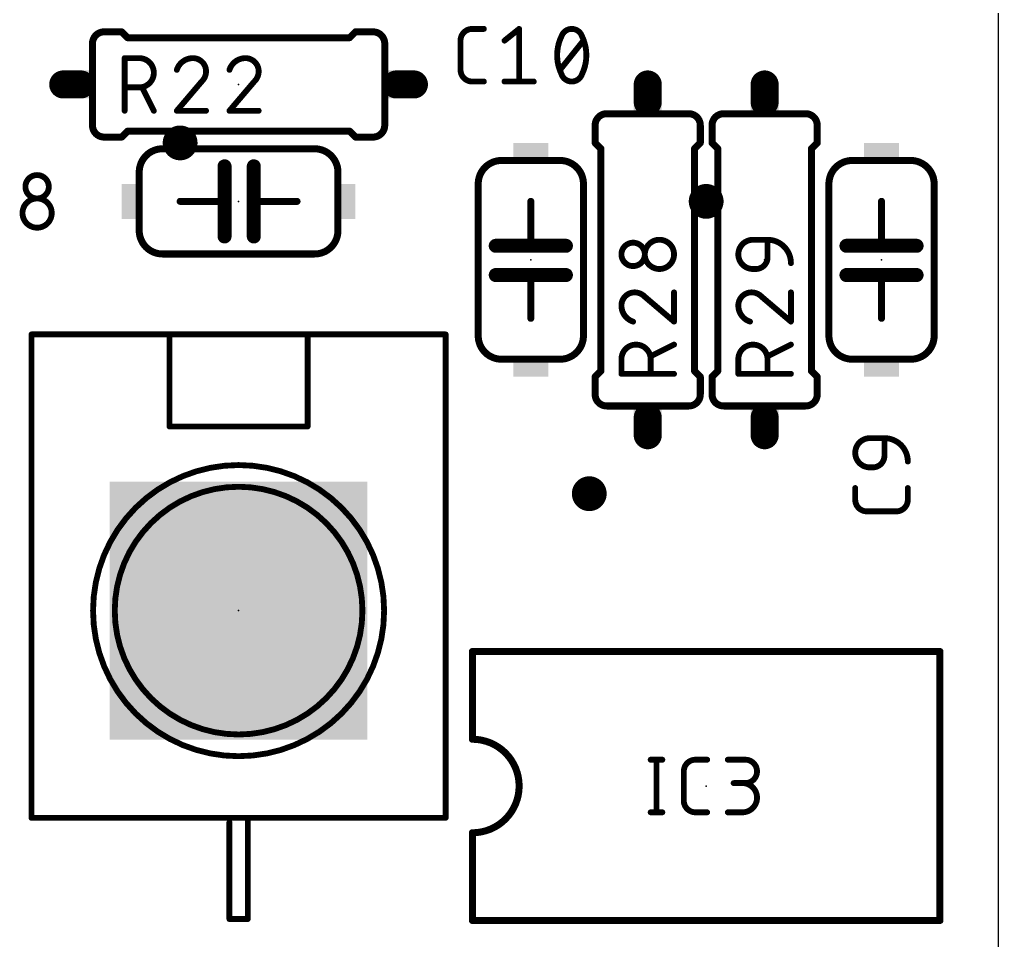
# Model space of a CAD drawing. Extents: x 0 to 81, y 0 to 102.
# Drawn here: x 60.01 to 81.28, y 15.7 to 35.7 of the extents above; entities that cross this region are included whole.
import ezdxf

# ---------------------------------------------------------------- set-up
doc = ezdxf.new("R2010")
doc.units = 0
for name, color, linetype in [('18', 110, 'CONTINUOUS'), ('20', 31, 'CONTINUOUS'), ('21', 253, 'CONTINUOUS'), ('23', 53, 'CONTINUOUS'), ('25', 253, 'CONTINUOUS'), ('41', 12, 'CONTINUOUS'), ('51', 253, 'CONTINUOUS')]:
    doc.layers.add(name, color=color, linetype=linetype)

# ---------------------------------------------------------------- blocks, each defined once
blk = doc.blocks.new('RECT')
blk.add_solid([(-0.5, -0.5), (0.5, -0.5), (-0.5, 0.5), (0.5, 0.5)])
blk = doc.blocks.new('ROUNDV')
at = {"const_width": 0.5}
blk.add_lwpolyline([(0, -0.25, 1), (0, 0.25, 1), (0, -0.25)], format="xyb", dxfattribs=at)

msp = doc.modelspace()

# ---------------------------------------------------------------- linework, layer by layer
at = {"layer": '20'}
msp.add_line((81.28, 0), (81.28, 99.06), dxfattribs=at)
at = {"layer": '21'}
for points, const_width in [([(61.849, 35.433, 0.4142), (61.595, 35.179)], 0.1524), ([(61.849, 35.4711, 1), (61.849, 35.3949)], 0.0762), ([(61.849, 35.3949, 1), (61.849, 35.4711)], 0.0762), ([(62.2569, 35.4599, 1), (62.2031, 35.4061)], 0.0762), ([(62.23, 35.3949, 1), (62.23, 35.4711)], 0.0762), ([(62.357, 35.3441, 1), (62.357, 35.2679)], 0.0762), ([(62.3301, 35.2791, 1), (62.3839, 35.3329)], 0.0762), ([(67.1561, 35.3329, 1), (67.2099, 35.2791)], 0.0762), ([(67.183, 35.2679, 1), (67.183, 35.3441)], 0.0762), ([(67.31, 35.4711, 1), (67.31, 35.3949)], 0.0762), ([(67.3369, 35.4061, 1), (67.2831, 35.4599)], 0.0762), ([(67.945, 35.179, 0.4142), (67.691, 35.433)], 0.1524), ([(67.691, 35.4711, 1), (67.691, 35.3949)], 0.0762), ([(67.691, 35.3949, 1), (67.691, 35.4711)], 0.0762), ([(61.5569, 35.179, 1), (61.6331, 35.179)], 0.0762), ([(67.9069, 35.179, 1), (67.9831, 35.179)], 0.0762), ([(72.771, 33.655, 0.4142), (72.517, 33.401)], 0.1524), ([(72.771, 33.6169, 1), (72.771, 33.6931)], 0.0762), ([(74.803, 33.401, 0.4142), (74.549, 33.655)], 0.1524), ([(74.549, 33.6931, 1), (74.549, 33.6169)], 0.0762), ([(75.311, 33.655, 0.4142), (75.057, 33.401)], 0.1524), ([(75.311, 33.6169, 1), (75.311, 33.6931)], 0.0762), ([(77.343, 33.401, 0.4142), (77.089, 33.655)], 0.1524), ([(77.089, 33.6931, 1), (77.089, 33.6169)], 0.0762), ([(61.595, 33.401, 0.4142), (61.849, 33.147)], 0.1524), ([(61.6331, 33.401, 1), (61.5569, 33.401)], 0.0762), ([(67.691, 33.147, 0.4142), (67.945, 33.401)], 0.1524), ([(67.9831, 33.401, 1), (67.9069, 33.401)], 0.0762), ([(72.5551, 33.401, 1), (72.4789, 33.401)], 0.0762), ([(72.4789, 33.401, 1), (72.5551, 33.401)], 0.0762), ([(74.8411, 33.401, 1), (74.7649, 33.401)], 0.0762), ([(74.7649, 33.401, 1), (74.8411, 33.401)], 0.0762), ([(75.0951, 33.401, 1), (75.0189, 33.401)], 0.0762), ([(75.0189, 33.401, 1), (75.0951, 33.401)], 0.0762), ([(77.3811, 33.401, 1), (77.3049, 33.401)], 0.0762), ([(77.3049, 33.401, 1), (77.3811, 33.401)], 0.0762), ([(61.849, 33.1851, 1), (61.849, 33.1089)], 0.0762), ([(61.849, 33.1089, 1), (61.849, 33.1851)], 0.0762), ([(62.2031, 33.1739, 1), (62.2569, 33.1201)], 0.0762), ([(62.23, 33.1089, 1), (62.23, 33.1851)], 0.0762), ([(62.357, 33.3121, 1), (62.357, 33.2359)], 0.0762), ([(62.3839, 33.2471, 1), (62.3301, 33.3009)], 0.0762), ([(67.2099, 33.3009, 1), (67.1561, 33.2471)], 0.0762), ([(67.183, 33.2359, 1), (67.183, 33.3121)], 0.0762), ([(67.31, 33.1851, 1), (67.31, 33.1089)], 0.0762), ([(67.2831, 33.1201, 1), (67.3369, 33.1739)], 0.0762), ([(67.691, 33.1851, 1), (67.691, 33.1089)], 0.0762), ([(67.691, 33.1089, 1), (67.691, 33.1851)], 0.0762), ([(63.119, 32.893, 0.4142), (62.611, 32.385)], 0.1524), ([(63.119, 32.9311, 1), (63.119, 32.8549)], 0.0762), ([(63.119, 32.8549, 1), (63.119, 32.9311)], 0.0762), ([(66.929, 32.385, 0.4142), (66.421, 32.893)], 0.1524), ([(66.421, 32.9311, 1), (66.421, 32.8549)], 0.0762), ([(66.421, 32.8549, 1), (66.421, 32.9311)], 0.0762), ([(72.4789, 33.02, 1), (72.5551, 33.02)], 0.0762), ([(72.5439, 33.0469, 1), (72.4901, 32.9931)], 0.0762), ([(72.6821, 32.893, 1), (72.6059, 32.893)], 0.0762), ([(74.7141, 32.893, 1), (74.6379, 32.893)], 0.0762), ([(74.7649, 33.02, 1), (74.8411, 33.02)], 0.0762), ([(74.8299, 32.9931, 1), (74.7761, 33.0469)], 0.0762), ([(75.0189, 33.02, 1), (75.0951, 33.02)], 0.0762), ([(75.0839, 33.0469, 1), (75.0301, 32.9931)], 0.0762), ([(75.2221, 32.893, 1), (75.1459, 32.893)], 0.0762), ([(77.2541, 32.893, 1), (77.1779, 32.893)], 0.0762), ([(77.3049, 33.02, 1), (77.3811, 33.02)], 0.0762), ([(77.3699, 32.9931, 1), (77.3161, 33.0469)], 0.0762), ([(72.6171, 32.8661, 1), (72.6709, 32.9199)], 0.0762), ([(74.6491, 32.9199, 1), (74.7029, 32.8661)], 0.0762), ([(75.1571, 32.8661, 1), (75.2109, 32.9199)], 0.0762), ([(77.1891, 32.9199, 1), (77.2429, 32.8661)], 0.0762), ([(64.5414, 32.512, 1), (64.389, 32.512)], 0.1524), ([(65.1764, 32.512, 1), (65.024, 32.512)], 0.1524), ([(70.485, 32.639, 0.4142), (69.977, 32.131)], 0.1524), ([(70.485, 32.6009, 1), (70.485, 32.6771)], 0.0762), ([(72.263, 32.131, 0.4142), (71.755, 32.639)], 0.1524), ([(71.755, 32.6771, 1), (71.755, 32.6009)], 0.0762), ([(78.105, 32.639, 0.4142), (77.597, 32.131)], 0.1524), ([(78.105, 32.6009, 1), (78.105, 32.6771)], 0.0762), ([(79.883, 32.131, 0.4142), (79.375, 32.639)], 0.1524), ([(79.375, 32.6771, 1), (79.375, 32.6009)], 0.0762), ([(62.5729, 32.385, 1), (62.6491, 32.385)], 0.0762), ([(66.8909, 32.385, 1), (66.9671, 32.385)], 0.0762), ([(70.0151, 32.131, 1), (69.9389, 32.131)], 0.0762), ([(69.9389, 32.131, 1), (70.0151, 32.131)], 0.0762), ([(72.3011, 32.131, 1), (72.2249, 32.131)], 0.0762), ([(72.2249, 32.131, 1), (72.3011, 32.131)], 0.0762), ([(77.6351, 32.131, 1), (77.5589, 32.131)], 0.0762), ([(77.5589, 32.131, 1), (77.6351, 32.131)], 0.0762), ([(79.9211, 32.131, 1), (79.8449, 32.131)], 0.0762), ([(79.8449, 32.131, 1), (79.9211, 32.131)], 0.0762), ([(63.5, 31.7881, 1), (63.5, 31.7119)], 0.0762), ([(64.5414, 31.75, 1), (64.389, 31.75)], 0.1524), ([(64.389, 31.75, 1), (64.5414, 31.75)], 0.1524), ([(64.4652, 31.7119, 1), (64.4652, 31.7881)], 0.0762), ([(65.1764, 31.75, 1), (65.024, 31.75)], 0.1524), ([(65.024, 31.75, 1), (65.1764, 31.75)], 0.1524), ([(65.1002, 31.7881, 1), (65.1002, 31.7119)], 0.0762), ([(66.04, 31.7119, 1), (66.04, 31.7881)], 0.0762), ([(71.1581, 31.75, 1), (71.0819, 31.75)], 0.0762), ([(78.7781, 31.75, 1), (78.7019, 31.75)], 0.0762), ([(62.611, 31.115, 0.4142), (63.119, 30.607)], 0.1524), ([(62.6491, 31.115, 1), (62.5729, 31.115)], 0.0762), ([(64.389, 30.988, 1), (64.5414, 30.988)], 0.1524), ([(65.024, 30.988, 1), (65.1764, 30.988)], 0.1524), ([(66.421, 30.607, 0.4142), (66.929, 31.115)], 0.1524), ([(66.9671, 31.115, 1), (66.8909, 31.115)], 0.0762), ([(70.358, 30.861, 1), (70.358, 30.7086)], 0.1524), ([(71.12, 30.861, 1), (71.12, 30.7086)], 0.1524), ([(71.12, 30.7086, 1), (71.12, 30.861)], 0.1524), ([(71.882, 30.7086, 1), (71.882, 30.861)], 0.1524), ([(77.978, 30.861, 1), (77.978, 30.7086)], 0.1524), ([(78.74, 30.861, 1), (78.74, 30.7086)], 0.1524), ([(78.74, 30.7086, 1), (78.74, 30.861)], 0.1524), ([(79.502, 30.7086, 1), (79.502, 30.861)], 0.1524), ([(63.119, 30.6451, 1), (63.119, 30.5689)], 0.0762), ([(63.119, 30.5689, 1), (63.119, 30.6451)], 0.0762), ([(66.421, 30.6451, 1), (66.421, 30.5689)], 0.0762), ([(66.421, 30.5689, 1), (66.421, 30.6451)], 0.0762), ([(71.0819, 30.7848, 1), (71.1581, 30.7848)], 0.0762), ([(78.7019, 30.7848, 1), (78.7781, 30.7848)], 0.0762), ([(70.358, 30.226, 1), (70.358, 30.0736)], 0.1524), ([(71.12, 30.226, 1), (71.12, 30.0736)], 0.1524), ([(71.12, 30.0736, 1), (71.12, 30.226)], 0.1524), ([(71.1581, 30.1498, 1), (71.0819, 30.1498)], 0.0762), ([(71.882, 30.0736, 1), (71.882, 30.226)], 0.1524), ([(77.978, 30.226, 1), (77.978, 30.0736)], 0.1524), ([(78.74, 30.226, 1), (78.74, 30.0736)], 0.1524), ([(78.74, 30.0736, 1), (78.74, 30.226)], 0.1524), ([(78.7781, 30.1498, 1), (78.7019, 30.1498)], 0.0762), ([(79.502, 30.0736, 1), (79.502, 30.226)], 0.1524), ([(71.0819, 29.21, 1), (71.1581, 29.21)], 0.0762), ([(78.7019, 29.21, 1), (78.7781, 29.21)], 0.0762), ([(60.27, 28.8918, 1), (60.27, 28.8283)], 0.0635), ([(60.3018, 28.86, 1), (60.2383, 28.86)], 0.0635), ([(63.27, 28.8918, 1), (63.27, 28.8283)], 0.0635), ([(63.3018, 28.86, 1), (63.2383, 28.86)], 0.0635), ([(63.27, 28.8283, 1), (63.27, 28.8918)], 0.0635), ([(66.27, 28.8918, 1), (66.27, 28.8283)], 0.0635), ([(66.3018, 28.86, 1), (66.2383, 28.86)], 0.0635), ([(66.27, 28.8283, 1), (66.27, 28.8918)], 0.0635), ([(69.3018, 28.86, 1), (69.2383, 28.86)], 0.0635), ([(69.27, 28.8283, 1), (69.27, 28.8918)], 0.0635), ([(69.977, 28.829, 0.4142), (70.485, 28.321)], 0.1524), ([(70.0151, 28.829, 1), (69.9389, 28.829)], 0.0762), ([(69.9389, 28.829, 1), (70.0151, 28.829)], 0.0762), ([(71.755, 28.321, 0.4142), (72.263, 28.829)], 0.1524), ([(72.3011, 28.829, 1), (72.2249, 28.829)], 0.0762), ([(72.2249, 28.829, 1), (72.3011, 28.829)], 0.0762), ([(77.597, 28.829, 0.4142), (78.105, 28.321)], 0.1524), ([(77.6351, 28.829, 1), (77.5589, 28.829)], 0.0762), ([(77.5589, 28.829, 1), (77.6351, 28.829)], 0.0762), ([(79.375, 28.321, 0.4142), (79.883, 28.829)], 0.1524), ([(79.9211, 28.829, 1), (79.8449, 28.829)], 0.0762), ([(79.8449, 28.829, 1), (79.9211, 28.829)], 0.0762), ([(70.485, 28.2829, 1), (70.485, 28.3591)], 0.0762), ([(71.755, 28.3591, 1), (71.755, 28.2829)], 0.0762), ([(78.105, 28.2829, 1), (78.105, 28.3591)], 0.0762), ([(79.375, 28.3591, 1), (79.375, 28.2829)], 0.0762), ([(72.6059, 28.067, 1), (72.6821, 28.067)], 0.0762), ([(72.6709, 28.0401, 1), (72.6171, 28.0939)], 0.0762), ([(74.6379, 28.067, 1), (74.7141, 28.067)], 0.0762), ([(74.7029, 28.0939, 1), (74.6491, 28.0401)], 0.0762), ([(75.1459, 28.067, 1), (75.2221, 28.067)], 0.0762), ([(75.2109, 28.0401, 1), (75.1571, 28.0939)], 0.0762), ([(77.1779, 28.067, 1), (77.2541, 28.067)], 0.0762), ([(77.2429, 28.0939, 1), (77.1891, 28.0401)], 0.0762), ([(72.5551, 27.94, 1), (72.4789, 27.94)], 0.0762), ([(72.4901, 27.9669, 1), (72.5439, 27.9131)], 0.0762), ([(74.8411, 27.94, 1), (74.7649, 27.94)], 0.0762), ([(74.7761, 27.9131, 1), (74.8299, 27.9669)], 0.0762), ([(75.0951, 27.94, 1), (75.0189, 27.94)], 0.0762), ([(75.0301, 27.9669, 1), (75.0839, 27.9131)], 0.0762), ([(77.3811, 27.94, 1), (77.3049, 27.94)], 0.0762), ([(77.3161, 27.9131, 1), (77.3699, 27.9669)], 0.0762), ([(72.517, 27.559, 0.4142), (72.771, 27.305)], 0.1524), ([(72.5551, 27.559, 1), (72.4789, 27.559)], 0.0762), ([(72.4789, 27.559, 1), (72.5551, 27.559)], 0.0762), ([(74.549, 27.305, 0.4142), (74.803, 27.559)], 0.1524), ([(74.8411, 27.559, 1), (74.7649, 27.559)], 0.0762), ([(74.7649, 27.559, 1), (74.8411, 27.559)], 0.0762), ([(75.057, 27.559, 0.4142), (75.311, 27.305)], 0.1524), ([(75.0951, 27.559, 1), (75.0189, 27.559)], 0.0762), ([(75.0189, 27.559, 1), (75.0951, 27.559)], 0.0762), ([(77.089, 27.305, 0.4142), (77.343, 27.559)], 0.1524), ([(77.3811, 27.559, 1), (77.3049, 27.559)], 0.0762), ([(77.3049, 27.559, 1), (77.3811, 27.559)], 0.0762), ([(72.771, 27.2669, 1), (72.771, 27.3431)], 0.0762), ([(74.549, 27.3431, 1), (74.549, 27.2669)], 0.0762), ([(75.311, 27.2669, 1), (75.311, 27.3431)], 0.0762), ([(77.089, 27.3431, 1), (77.089, 27.2669)], 0.0762), ([(63.27, 26.8918, 1), (63.27, 26.8283)], 0.0635), ([(63.2383, 26.86, 1), (63.3018, 26.86)], 0.0635), ([(66.2383, 26.86, 1), (66.3018, 26.86)], 0.0635), ([(66.27, 26.8283, 1), (66.27, 26.8918)], 0.0635), ([(64.77, 19.6977, 1), (64.77, 26.0223, 1), (64.77, 19.6977)], 0.127), ([(64.77, 20.1693, 1), (64.77, 25.5507, 1), (64.77, 20.1693)], 0.127), ([(69.85, 22.0091, 1), (69.85, 21.9329)], 0.0762), ([(69.8881, 21.971, 1), (69.8119, 21.971)], 0.0762), ([(80.0481, 21.971, 1), (79.9719, 21.971)], 0.0762), ([(80.01, 21.9329, 1), (80.01, 22.0091)], 0.0762), ([(69.85, 18.034, 1), (69.85, 20.066)], 0.1524), ([(69.85, 20.1041, 1), (69.85, 20.0279)], 0.0762), ([(69.8119, 20.066, 1), (69.8881, 20.066)], 0.0762), ([(60.2383, 18.36, 1), (60.3018, 18.36)], 0.0635), ([(60.27, 18.3917, 1), (60.27, 18.3283)], 0.0635), ([(64.6018, 18.26, 1), (64.5383, 18.26)], 0.0635), ([(65.0018, 18.36, 1), (64.9382, 18.36)], 0.0635), ([(64.97, 18.3917, 1), (64.97, 18.3283)], 0.0635), ([(64.97, 18.3283, 1), (64.97, 18.3917)], 0.0635), ([(69.2383, 18.36, 1), (69.3018, 18.36)], 0.0635), ([(69.27, 18.3283, 1), (69.27, 18.3917)], 0.0635), ([(69.8881, 18.034, 1), (69.8119, 18.034)], 0.0762), ([(69.85, 18.0721, 1), (69.85, 17.9959)], 0.0762), ([(64.57, 16.1917, 1), (64.57, 16.1283)], 0.0635), ([(64.5383, 16.16, 1), (64.6018, 16.16)], 0.0635), ([(64.9382, 16.16, 1), (65.0018, 16.16)], 0.0635), ([(64.97, 16.1283, 1), (64.97, 16.1917)], 0.0635), ([(69.85, 16.1671, 1), (69.85, 16.0909)], 0.0762), ([(69.8119, 16.129, 1), (69.8881, 16.129)], 0.0762), ([(79.9719, 16.129, 1), (80.0481, 16.129)], 0.0762), ([(80.01, 16.0909, 1), (80.01, 16.1671)], 0.0762)]:
    msp.add_lwpolyline(points, format="xyb", dxfattribs=dict(at, const_width=const_width))
for points, const_width in [([(61.849, 35.433), (62.23, 35.433)], 0.1524), ([(62.357, 35.306), (62.23, 35.433)], 0.1524), ([(62.357, 35.306), (67.183, 35.306)], 0.1524), ([(67.183, 35.306), (67.31, 35.433)], 0.1524), ([(67.691, 35.433), (67.31, 35.433)], 0.1524), ([(72.517, 33.401), (72.517, 33.02)], 0.1524), ([(74.803, 33.401), (74.803, 33.02)], 0.1524), ([(75.057, 33.401), (75.057, 33.02)], 0.1524), ([(77.343, 33.401), (77.343, 33.02)], 0.1524), ([(61.849, 33.147), (62.23, 33.147)], 0.1524), ([(62.357, 33.274), (62.23, 33.147)], 0.1524), ([(62.357, 33.274), (67.183, 33.274)], 0.1524), ([(67.183, 33.274), (67.31, 33.147)], 0.1524), ([(67.691, 33.147), (67.31, 33.147)], 0.1524), ([(66.421, 32.893), (63.119, 32.893)], 0.1524), ([(72.644, 32.893), (72.517, 33.02)], 0.1524), ([(72.644, 32.893), (72.644, 28.067)], 0.1524), ([(74.676, 32.893), (74.803, 33.02)], 0.1524), ([(74.676, 32.893), (74.676, 28.067)], 0.1524), ([(75.184, 32.893), (75.057, 33.02)], 0.1524), ([(75.184, 28.067), (75.184, 32.893)], 0.1524), ([(77.216, 32.893), (77.343, 33.02)], 0.1524), ([(77.216, 28.067), (77.216, 32.893)], 0.1524), ([(64.4652, 32.512), (64.4652, 31.75)], 0.3048), ([(65.1002, 32.512), (65.1002, 31.75)], 0.3048), ([(69.977, 28.829), (69.977, 32.131)], 0.1524), ([(72.263, 28.829), (72.263, 32.131)], 0.1524), ([(77.597, 28.829), (77.597, 32.131)], 0.1524), ([(79.883, 28.829), (79.883, 32.131)], 0.1524), ([(63.5, 31.75), (64.4652, 31.75)], 0.1524), ([(64.4652, 31.75), (64.4652, 30.988)], 0.3048), ([(65.1002, 31.75), (65.1002, 30.988)], 0.3048), ([(66.04, 31.75), (65.1002, 31.75)], 0.1524), ([(71.12, 31.75), (71.12, 30.7848)], 0.1524), ([(78.74, 31.75), (78.74, 30.7848)], 0.1524), ([(71.12, 30.7848), (70.358, 30.7848)], 0.3048), ([(71.882, 30.7848), (71.12, 30.7848)], 0.3048), ([(78.74, 30.7848), (77.978, 30.7848)], 0.3048), ([(79.502, 30.7848), (78.74, 30.7848)], 0.3048), ([(66.421, 30.607), (63.119, 30.607)], 0.1524), ([(71.12, 30.1498), (70.358, 30.1498)], 0.3048), ([(71.882, 30.1498), (71.12, 30.1498)], 0.3048), ([(71.12, 29.21), (71.12, 30.1498)], 0.1524), ([(78.74, 30.1498), (77.978, 30.1498)], 0.3048), ([(79.502, 30.1498), (78.74, 30.1498)], 0.3048), ([(78.74, 29.21), (78.74, 30.1498)], 0.1524), ([(60.27, 28.86), (63.27, 28.86)], 0.127), ([(60.27, 28.86), (60.27, 18.36)], 0.127), ([(63.27, 28.86), (66.27, 28.86)], 0.127), ([(63.27, 28.86), (63.27, 26.86)], 0.127), ([(66.27, 28.86), (69.27, 28.86)], 0.127), ([(66.27, 26.86), (66.27, 28.86)], 0.127), ([(69.27, 18.36), (69.27, 28.86)], 0.127), ([(72.644, 28.067), (72.517, 27.94)], 0.1524), ([(74.676, 28.067), (74.803, 27.94)], 0.1524), ([(75.184, 28.067), (75.057, 27.94)], 0.1524), ([(77.216, 28.067), (77.343, 27.94)], 0.1524), ([(72.517, 27.559), (72.517, 27.94)], 0.1524), ([(74.803, 27.559), (74.803, 27.94)], 0.1524), ([(75.057, 27.559), (75.057, 27.94)], 0.1524), ([(77.343, 27.559), (77.343, 27.94)], 0.1524), ([(63.27, 26.86), (66.27, 26.86)], 0.127), ([(80.01, 21.971), (69.85, 21.971)], 0.1524), ([(69.85, 21.971), (69.85, 20.066)], 0.1524), ([(80.01, 21.971), (80.01, 16.129)], 0.1524), ([(60.27, 18.36), (64.97, 18.36)], 0.127), ([(64.57, 18.26), (64.57, 16.16)], 0.127), ([(64.97, 18.36), (69.27, 18.36)], 0.127), ([(64.97, 16.16), (64.97, 18.36)], 0.127), ([(69.85, 16.129), (69.85, 18.034)], 0.1524), ([(64.57, 16.16), (64.97, 16.16)], 0.127), ([(69.85, 16.129), (80.01, 16.129)], 0.1524)]:
    msp.add_lwpolyline(points, dxfattribs=dict(at, const_width=const_width))
at = {"layer": '23'}
for p in [(64.77, 34.29), (64.77, 31.75), (71.12, 30.48), (73.66, 30.48), (76.2, 30.48), (78.74, 30.48), (64.77, 22.86), (74.93, 19.05)]:
    msp.add_point(p, dxfattribs=at)
at = {"layer": '25'}
for points, const_width in [([(69.8463, 35.4965, 0.4142), (69.5923, 35.2425)], 0.127), ([(69.8463, 35.5283, 1), (69.8463, 35.4648)], 0.0635), ([(69.8463, 35.4648, 1), (69.8463, 35.5283)], 0.0635), ([(70.1003, 35.4648, 1), (70.1003, 35.5283)], 0.0635), ([(70.8978, 35.4965, 1), (70.8342, 35.4965)], 0.0635), ([(70.8858, 35.4717, 1), (70.8462, 35.5213)], 0.0635), ([(72.009, 35.4965, 0.3205), (71.7867, 35.3377)], 0.127), ([(72.009, 35.5283, 1), (72.009, 35.4648)], 0.0635), ([(72.2313, 35.3377, 0.3205), (72.009, 35.4965)], 0.127), ([(72.009, 35.4648, 1), (72.009, 35.5283)], 0.0635), ([(71.7867, 35.3377, 0.1139), (71.6915, 34.925)], 0.127), ([(71.7567, 35.348, 1), (71.8168, 35.3275)], 0.0635), ([(71.8153, 35.3238, 1), (71.7582, 35.3517)], 0.0635), ([(72.2598, 35.3517, 1), (72.2027, 35.3238)], 0.0635), ([(72.3265, 34.925, 0.1139), (72.2313, 35.3377)], 0.127), ([(72.2012, 35.3275, 1), (72.2613, 35.348)], 0.0635), ([(69.624, 35.2425, 1), (69.5605, 35.2425)], 0.0635), ([(69.5605, 35.2425, 1), (69.624, 35.2425)], 0.0635), ([(70.5287, 35.2673, 1), (70.5683, 35.2177)], 0.0635), ([(72.2878, 35.2227, 1), (72.2382, 35.2623)], 0.0635), ([(62.3253, 34.8615, 1), (62.2617, 34.8615)], 0.0635), ([(62.2935, 34.8933, 1), (62.2935, 34.8297)], 0.0635), ([(62.611, 34.8933, 1), (62.611, 34.8297)], 0.0635), ([(62.611, 34.2265, 1), (62.611, 34.8615)], 0.127), ([(62.611, 34.8297, 1), (62.611, 34.8933)], 0.0635), ([(63.7775, 34.8615, 0.3252), (63.4282, 34.6075)], 0.127), ([(63.7775, 34.8933, 1), (63.7775, 34.8297)], 0.0635), ([(64.0632, 34.5757, 0.4142), (63.7775, 34.8615)], 0.127), ([(63.7775, 34.8297, 1), (63.7775, 34.8933)], 0.0635), ([(64.9205, 34.8615, 0.3252), (64.5712, 34.6075)], 0.127), ([(64.9205, 34.8933, 1), (64.9205, 34.8297)], 0.0635), ([(65.2062, 34.5757, 0.4142), (64.9205, 34.8615)], 0.127), ([(64.9205, 34.8297, 1), (64.9205, 34.8933)], 0.0635), ([(71.6915, 34.925, 0.1139), (71.7867, 34.5123)], 0.127), ([(71.7233, 34.925, 1), (71.6598, 34.925)], 0.0635), ([(71.6598, 34.925, 1), (71.7233, 34.925)], 0.0635), ([(72.2313, 34.5123, 0.1139), (72.3265, 34.925)], 0.127), ([(72.3583, 34.925, 1), (72.2948, 34.925)], 0.0635), ([(72.2948, 34.925, 1), (72.3583, 34.925)], 0.0635), ([(69.5923, 34.6075, 0.4142), (69.8463, 34.3535)], 0.127), ([(69.624, 34.6075, 1), (69.5605, 34.6075)], 0.0635), ([(63.398, 34.6173, 1), (63.4584, 34.5977)], 0.0635), ([(63.968, 34.3535, 0.2053), (64.0632, 34.5757)], 0.127), ([(64.095, 34.5758, 1), (64.0315, 34.5757)], 0.0635), ([(64.0315, 34.5757, 1), (64.095, 34.5757)], 0.0635), ([(64.541, 34.6173, 1), (64.6014, 34.5977)], 0.0635), ([(65.111, 34.3535, 0.2053), (65.2062, 34.5757)], 0.127), ([(65.238, 34.5758, 1), (65.1745, 34.5757)], 0.0635), ([(65.1745, 34.5757, 1), (65.238, 34.5757)], 0.0635), ([(69.5605, 34.6075, 1), (69.624, 34.6075)], 0.0635), ([(71.7302, 34.6273, 1), (71.7798, 34.5877)], 0.0635), ([(71.7867, 34.5123, 0.3205), (72.009, 34.3535)], 0.127), ([(71.8168, 34.5225, 1), (71.7567, 34.502)], 0.0635), ([(71.7582, 34.4983, 1), (71.8153, 34.5262)], 0.0635), ([(72.009, 34.3535, 0.3205), (72.2313, 34.5123)], 0.127), ([(72.2027, 34.5262, 1), (72.2598, 34.4983)], 0.0635), ([(72.2613, 34.502, 1), (72.2012, 34.5225)], 0.0635), ([(62.2935, 34.2583, 1), (62.2935, 34.1947)], 0.0635), ([(62.611, 34.2583, 1), (62.611, 34.1947)], 0.0635), ([(62.611, 34.1947, 1), (62.611, 34.2583)], 0.0635), ([(62.7029, 34.2407, 1), (62.6461, 34.2123)], 0.0635), ([(63.9461, 34.3765, 1), (63.9899, 34.3305)], 0.0635), ([(63.9922, 34.3329, 1), (63.9438, 34.3741)], 0.0635), ([(65.0891, 34.3765, 1), (65.1329, 34.3305)], 0.0635), ([(65.1352, 34.3329, 1), (65.0868, 34.3741)], 0.0635), ([(69.8463, 34.3853, 1), (69.8463, 34.3218)], 0.0635), ([(69.8463, 34.3218, 1), (69.8463, 34.3853)], 0.0635), ([(70.1003, 34.3218, 1), (70.1003, 34.3853)], 0.0635), ([(70.5485, 34.3853, 1), (70.5485, 34.3218)], 0.0635), ([(70.8342, 34.3535, 1), (70.8978, 34.3535)], 0.0635), ([(71.1835, 34.3218, 1), (71.1835, 34.3853)], 0.0635), ([(72.009, 34.3853, 1), (72.009, 34.3218)], 0.0635), ([(72.009, 34.3218, 1), (72.009, 34.3853)], 0.0635), ([(62.2617, 33.7185, 1), (62.3253, 33.7185)], 0.0635), ([(62.9001, 33.7043, 1), (62.9569, 33.7327)], 0.0635), ([(63.4282, 33.7503, 1), (63.4282, 33.6867)], 0.0635), ([(63.404, 33.7391, 1), (63.4524, 33.6979)], 0.0635), ([(64.0632, 33.6867, 1), (64.0632, 33.7503)], 0.0635), ([(64.5712, 33.7503, 1), (64.5712, 33.6867)], 0.0635), ([(64.547, 33.7391, 1), (64.5954, 33.6979)], 0.0635), ([(65.2062, 33.6867, 1), (65.2062, 33.7503)], 0.0635), ([(60.6462, 32.0675, 1), (60.1382, 32.0675)], 0.127), ([(60.1382, 32.0675, 1), (60.6462, 32.0675)], 0.127), ([(60.17, 32.0675, 1), (60.1065, 32.0675)], 0.0635), ([(60.678, 32.0675, 1), (60.6145, 32.0675)], 0.0635), ([(60.1065, 32.0675, 1), (60.17, 32.0675)], 0.0635), ([(60.6145, 32.0675, 1), (60.678, 32.0675)], 0.0635), ([(60.7097, 31.496, 1), (60.0747, 31.496)], 0.127), ([(60.0747, 31.496, 1), (60.7097, 31.496)], 0.127), ([(60.1065, 31.496, 1), (60.043, 31.496)], 0.0635), ([(60.043, 31.496, 1), (60.1065, 31.496)], 0.0635), ([(60.7415, 31.496, 1), (60.678, 31.496)], 0.0635), ([(60.678, 31.496, 1), (60.7415, 31.496)], 0.0635), ([(73.3425, 30.8527, 1), (73.3425, 30.3447)], 0.127), ([(73.3425, 30.3447, 1), (73.3425, 30.8527)], 0.127), ([(73.3425, 30.8845, 1), (73.3425, 30.821)], 0.0635), ([(73.3425, 30.821, 1), (73.3425, 30.8845)], 0.0635), ([(73.914, 30.9162, 1), (73.914, 30.2812)], 0.127), ([(73.914, 30.2812, 1), (73.914, 30.9162)], 0.127), ([(73.914, 30.948, 1), (73.914, 30.8845)], 0.0635), ([(73.914, 30.8845, 1), (73.914, 30.948)], 0.0635), ([(75.946, 30.9162, 1), (75.946, 30.2812)], 0.127), ([(75.946, 30.948, 1), (75.946, 30.8845)], 0.0635), ([(75.946, 30.8845, 1), (75.946, 30.948)], 0.0635), ([(76.7715, 30.4082, 0.4142), (76.2635, 30.9162)], 0.127), ([(76.2635, 30.948, 1), (76.2635, 30.8845)], 0.0635), ([(76.2953, 30.9162, 1), (76.2318, 30.9162)], 0.0635), ([(76.2635, 30.8845, 1), (76.2635, 30.948)], 0.0635), ([(76.0095, 30.2812, 0.4142), (76.2635, 30.5352)], 0.127), ([(76.2953, 30.5352, 1), (76.2318, 30.5352)], 0.0635), ([(76.2318, 30.5352, 1), (76.2953, 30.5352)], 0.0635), ([(76.7398, 30.4082, 1), (76.8033, 30.4082)], 0.0635), ([(73.3425, 30.3765, 1), (73.3425, 30.313)], 0.0635), ([(73.3425, 30.313, 1), (73.3425, 30.3765)], 0.0635), ([(73.914, 30.313, 1), (73.914, 30.2495)], 0.0635), ([(73.914, 30.2495, 1), (73.914, 30.313)], 0.0635), ([(75.946, 30.313, 1), (75.946, 30.2495)], 0.0635), ([(75.946, 30.2495, 1), (75.946, 30.313)], 0.0635), ([(76.0095, 30.313, 1), (76.0095, 30.2495)], 0.0635), ([(76.0095, 30.2495, 1), (76.0095, 30.313)], 0.0635), ([(73.3743, 29.7732, 0.4142), (73.0885, 29.4875)], 0.127), ([(73.3742, 29.805, 1), (73.3743, 29.7415)], 0.0635), ([(73.5965, 29.678, 0.2053), (73.3743, 29.7732)], 0.127), ([(73.3743, 29.7415, 1), (73.3743, 29.805)], 0.0635), ([(74.2632, 29.7732, 1), (74.1997, 29.7732)], 0.0635), ([(75.9143, 29.7732, 0.4142), (75.6285, 29.4875)], 0.127), ([(75.9142, 29.805, 1), (75.9143, 29.7415)], 0.0635), ([(76.1365, 29.678, 0.2053), (75.9143, 29.7732)], 0.127), ([(75.9143, 29.7415, 1), (75.9143, 29.805)], 0.0635), ([(76.8033, 29.7732, 1), (76.7398, 29.7732)], 0.0635), ([(73.6171, 29.7022, 1), (73.5759, 29.6538)], 0.0635), ([(73.5735, 29.6561, 1), (73.6195, 29.6999)], 0.0635), ([(76.1571, 29.7022, 1), (76.1159, 29.6538)], 0.0635), ([(76.1135, 29.6561, 1), (76.1595, 29.6999)], 0.0635), ([(73.0885, 29.4875, 0.3252), (73.3425, 29.1382)], 0.127), ([(73.1203, 29.4875, 1), (73.0568, 29.4875)], 0.0635), ([(73.0568, 29.4875, 1), (73.1203, 29.4875)], 0.0635), ([(75.6285, 29.4875, 0.3252), (75.8825, 29.1382)], 0.127), ([(75.6603, 29.4875, 1), (75.5968, 29.4875)], 0.0635), ([(75.5968, 29.4875, 1), (75.6603, 29.4875)], 0.0635), ([(73.3327, 29.108, 1), (73.3523, 29.1684)], 0.0635), ([(74.1997, 29.1382, 1), (74.2632, 29.1382)], 0.0635), ([(74.2109, 29.114, 1), (74.2521, 29.1624)], 0.0635), ([(75.8727, 29.108, 1), (75.8923, 29.1684)], 0.0635), ([(76.7398, 29.1382, 1), (76.8033, 29.1382)], 0.0635), ([(76.7509, 29.114, 1), (76.7921, 29.1624)], 0.0635), ([(73.7235, 28.321, 1), (73.0885, 28.321)], 0.127), ([(74.2457, 28.6101, 1), (74.2173, 28.6669)], 0.0635), ([(76.2635, 28.321, 1), (75.6285, 28.321)], 0.127), ([(76.7857, 28.6101, 1), (76.7573, 28.6669)], 0.0635), ([(73.1203, 28.321, 1), (73.0568, 28.321)], 0.0635), ([(73.0568, 28.321, 1), (73.1203, 28.321)], 0.0635), ([(73.7553, 28.321, 1), (73.6917, 28.321)], 0.0635), ([(73.6917, 28.321, 1), (73.7553, 28.321)], 0.0635), ([(73.7093, 28.4129, 1), (73.7377, 28.3561)], 0.0635), ([(75.6603, 28.321, 1), (75.5968, 28.321)], 0.0635), ([(75.5968, 28.321, 1), (75.6603, 28.321)], 0.0635), ([(76.2493, 28.4129, 1), (76.2777, 28.3561)], 0.0635), ([(76.2953, 28.321, 1), (76.2318, 28.321)], 0.0635), ([(76.2318, 28.321, 1), (76.2953, 28.321)], 0.0635), ([(73.0885, 28.0353, 1), (73.0885, 27.9718)], 0.0635), ([(73.0568, 28.0035, 1), (73.1203, 28.0035)], 0.0635), ([(73.6917, 28.0035, 1), (73.7553, 28.0035)], 0.0635), ([(74.2315, 27.9718, 1), (74.2315, 28.0353)], 0.0635), ([(75.6285, 28.0353, 1), (75.6285, 27.9718)], 0.0635), ([(75.5968, 28.0035, 1), (75.6603, 28.0035)], 0.0635), ([(76.2318, 28.0035, 1), (76.2953, 28.0035)], 0.0635), ([(76.7715, 27.9718, 1), (76.7715, 28.0353)], 0.0635), ([(78.486, 26.6065, 1), (78.486, 25.9715)], 0.127), ([(78.486, 26.6382, 1), (78.486, 26.5748)], 0.0635), ([(78.486, 26.5748, 1), (78.486, 26.6382)], 0.0635), ([(78.8353, 26.6065, 1), (78.7717, 26.6065)], 0.0635), ([(79.3115, 26.0985, 0.4142), (78.8035, 26.6065)], 0.127), ([(78.8035, 26.6382, 1), (78.8035, 26.5748)], 0.0635), ([(78.8035, 26.5748, 1), (78.8035, 26.6382)], 0.0635), ([(78.5495, 25.9715, 0.4142), (78.8035, 26.2255)], 0.127), ([(78.8353, 26.2255, 1), (78.7717, 26.2255)], 0.0635), ([(78.7717, 26.2255, 1), (78.8353, 26.2255)], 0.0635), ([(78.486, 26.0033, 1), (78.486, 25.9398)], 0.0635), ([(78.486, 25.9398, 1), (78.486, 26.0033)], 0.0635), ([(78.5495, 26.0033, 1), (78.5495, 25.9398)], 0.0635), ([(78.5495, 25.9398, 1), (78.5495, 26.0033)], 0.0635), ([(79.2798, 26.0985, 1), (79.3433, 26.0985)], 0.0635), ([(78.2003, 25.5233, 1), (78.1368, 25.5233)], 0.0635), ([(79.3433, 25.5233, 1), (79.2798, 25.5233)], 0.0635), ([(78.1685, 25.2693, 0.4142), (78.4225, 25.0153)], 0.127), ([(78.2003, 25.2693, 1), (78.1368, 25.2693)], 0.0635), ([(79.0575, 25.0153, 0.4142), (79.3115, 25.2693)], 0.127), ([(79.3433, 25.2693, 1), (79.2798, 25.2693)], 0.0635), ([(78.1368, 25.2693, 1), (78.2003, 25.2693)], 0.0635), ([(79.2798, 25.2693, 1), (79.3433, 25.2693)], 0.0635), ([(78.4225, 25.047, 1), (78.4225, 24.9835)], 0.0635), ([(78.4225, 24.9835, 1), (78.4225, 25.047)], 0.0635), ([(79.0575, 25.047, 1), (79.0575, 24.9835)], 0.0635), ([(79.0575, 24.9835, 1), (79.0575, 25.047)], 0.0635), ([(73.7235, 19.6532, 1), (73.7235, 19.5898)], 0.0635), ([(73.8822, 19.6215, 1), (73.8187, 19.6215)], 0.0635), ([(73.9775, 19.5898, 1), (73.9775, 19.6532)], 0.0635), ([(74.6977, 19.6215, 0.4142), (74.4437, 19.3675)], 0.127), ([(74.6977, 19.6532, 1), (74.6977, 19.5898)], 0.0635), ([(74.6977, 19.5898, 1), (74.6977, 19.6532)], 0.0635), ([(74.9517, 19.5898, 1), (74.9517, 19.6532)], 0.0635), ([(75.3999, 19.6532, 1), (75.3999, 19.5898)], 0.0635), ([(75.7809, 19.1135, 1), (75.7809, 19.6215)], 0.127), ([(75.7809, 19.6532, 1), (75.7809, 19.5898)], 0.0635), ([(75.7809, 19.5898, 1), (75.7809, 19.6532)], 0.0635), ([(74.4754, 19.3675, 1), (74.4119, 19.3675)], 0.0635), ([(74.4119, 19.3675, 1), (74.4754, 19.3675)], 0.0635), ([(75.5269, 19.1453, 1), (75.5269, 19.0818)], 0.0635), ([(75.7174, 18.4785, 1), (75.7174, 19.1135)], 0.127), ([(75.7174, 19.1453, 1), (75.7174, 19.0818)], 0.0635), ([(75.7809, 19.1453, 1), (75.7809, 19.0818)], 0.0635), ([(75.7809, 19.0818, 1), (75.7809, 19.1453)], 0.0635), ([(74.4437, 18.7325, 0.4142), (74.6977, 18.4785)], 0.127), ([(74.4754, 18.7325, 1), (74.4119, 18.7325)], 0.0635), ([(74.4119, 18.7325, 1), (74.4754, 18.7325)], 0.0635), ([(73.7235, 18.5102, 1), (73.7235, 18.4468)], 0.0635), ([(73.8187, 18.4785, 1), (73.8822, 18.4785)], 0.0635), ([(73.9775, 18.4468, 1), (73.9775, 18.5102)], 0.0635), ([(74.6977, 18.5102, 1), (74.6977, 18.4468)], 0.0635), ([(74.6977, 18.4468, 1), (74.6977, 18.5102)], 0.0635), ([(74.9517, 18.4468, 1), (74.9517, 18.5102)], 0.0635), ([(75.3999, 18.5102, 1), (75.3999, 18.4468)], 0.0635), ([(75.7174, 18.5102, 1), (75.7174, 18.4468)], 0.0635), ([(75.7174, 18.4468, 1), (75.7174, 18.5102)], 0.0635)]:
    msp.add_lwpolyline(points, format="xyb", dxfattribs=dict(at, const_width=const_width))
at = {"layer": '25', "const_width": 0.127}
for points in [[(69.8463, 35.4965), (70.1003, 35.4965)], [(70.5485, 35.2425), (70.866, 35.4965)], [(70.866, 35.4965), (70.866, 34.3535)], [(69.5923, 34.6075), (69.5923, 35.2425)], [(71.755, 34.6075), (72.263, 35.2425)], [(62.2935, 33.7185), (62.2935, 34.8615)], [(62.2935, 34.8615), (62.611, 34.8615)], [(62.611, 34.2265), (62.2935, 34.2265)], [(62.9285, 33.7185), (62.6745, 34.2265)], [(63.968, 34.3535), (63.4282, 33.7185)], [(65.111, 34.3535), (64.5712, 33.7185)], [(70.1003, 34.3535), (69.8463, 34.3535)], [(70.5485, 34.3535), (71.1835, 34.3535)], [(63.4282, 33.7185), (64.0632, 33.7185)], [(64.5712, 33.7185), (65.2062, 33.7185)], [(75.946, 30.9162), (76.2635, 30.9162)], [(76.2635, 30.9162), (76.2635, 30.5352)], [(76.0095, 30.2812), (75.946, 30.2812)], [(74.2315, 29.1382), (74.2315, 29.7732)], [(76.7715, 29.1382), (76.7715, 29.7732)], [(73.5965, 29.678), (74.2315, 29.1382)], [(76.1365, 29.678), (76.7715, 29.1382)], [(74.2315, 28.6385), (73.7235, 28.3845)], [(76.7715, 28.6385), (76.2635, 28.3845)], [(73.0885, 28.0035), (73.0885, 28.321)], [(73.7235, 28.321), (73.7235, 28.0035)], [(75.6285, 28.0035), (75.6285, 28.321)], [(76.2635, 28.321), (76.2635, 28.0035)], [(74.2315, 28.0035), (73.0885, 28.0035)], [(76.7715, 28.0035), (75.6285, 28.0035)], [(78.486, 26.6065), (78.8035, 26.6065)], [(78.8035, 26.6065), (78.8035, 26.2255)], [(78.5495, 25.9715), (78.486, 25.9715)], [(78.1685, 25.2693), (78.1685, 25.5233)], [(79.3115, 25.5233), (79.3115, 25.2693)], [(79.0575, 25.0153), (78.4225, 25.0153)], [(73.7235, 19.6215), (73.9775, 19.6215)], [(73.8505, 19.6215), (73.8505, 18.4785)], [(74.6977, 19.6215), (74.9517, 19.6215)], [(75.3999, 19.6215), (75.7809, 19.6215)], [(74.4437, 18.7325), (74.4437, 19.3675)], [(75.7809, 19.1135), (75.5269, 19.1135)], [(73.7235, 18.4785), (73.9775, 18.4785)], [(74.9517, 18.4785), (74.6977, 18.4785)], [(75.3999, 18.4785), (75.7174, 18.4785)]]:
    msp.add_lwpolyline(points, dxfattribs=at)
at = {"layer": '51'}
for points, const_width in [([(61.595, 35.179), (61.595, 33.401)], 0.1524), ([(67.945, 35.179), (67.945, 33.401)], 0.1524), ([(61.341, 34.29), (60.96, 34.29)], 0.6096), ([(68.58, 34.29), (68.199, 34.29)], 0.6096), ([(73.66, 33.909), (73.66, 34.29)], 0.6096), ([(76.2, 34.29), (76.2, 33.909)], 0.6096), ([(74.549, 33.655), (72.771, 33.655)], 0.1524), ([(75.311, 33.655), (77.089, 33.655)], 0.1524), ([(70.485, 32.639), (71.755, 32.639)], 0.1524), ([(78.105, 32.639), (79.375, 32.639)], 0.1524), ([(62.611, 31.115), (62.611, 32.385)], 0.1524), ([(66.929, 31.115), (66.929, 32.385)], 0.1524), ([(70.485, 28.321), (71.755, 28.321)], 0.1524), ([(78.105, 28.321), (79.375, 28.321)], 0.1524), ([(74.549, 27.305), (72.771, 27.305)], 0.1524), ([(73.66, 26.67), (73.66, 27.051)], 0.6096), ([(75.311, 27.305), (77.089, 27.305)], 0.1524), ([(76.2, 27.051), (76.2, 26.67)], 0.6096)]:
    msp.add_lwpolyline(points, dxfattribs=dict(at, const_width=const_width))
for points, const_width in [([(61.6331, 35.179, 1), (61.5569, 35.179)], 0.0762), ([(67.9831, 35.179, 1), (67.9069, 35.179)], 0.0762), ([(60.96, 34.4424, 1), (60.96, 34.1376)], 0.3048), ([(61.341, 34.1376, 1), (61.341, 34.4424)], 0.3048), ([(68.199, 34.4424, 1), (68.199, 34.1376)], 0.3048), ([(68.58, 34.1376, 1), (68.58, 34.4424)], 0.3048), ([(73.8124, 34.29, 1), (73.5076, 34.29)], 0.3048), ([(76.3524, 34.29, 1), (76.0476, 34.29)], 0.3048), ([(73.5076, 33.909, 1), (73.8124, 33.909)], 0.3048), ([(76.0476, 33.909, 1), (76.3524, 33.909)], 0.3048), ([(72.771, 33.6931, 1), (72.771, 33.6169)], 0.0762), ([(74.549, 33.6169, 1), (74.549, 33.6931)], 0.0762), ([(75.311, 33.6931, 1), (75.311, 33.6169)], 0.0762), ([(77.089, 33.6169, 1), (77.089, 33.6931)], 0.0762), ([(61.5569, 33.401, 1), (61.6331, 33.401)], 0.0762), ([(67.9069, 33.401, 1), (67.9831, 33.401)], 0.0762), ([(70.485, 32.6771, 1), (70.485, 32.6009)], 0.0762), ([(71.755, 32.6009, 1), (71.755, 32.6771)], 0.0762), ([(78.105, 32.6771, 1), (78.105, 32.6009)], 0.0762), ([(79.375, 32.6009, 1), (79.375, 32.6771)], 0.0762), ([(62.6491, 32.385, 1), (62.5729, 32.385)], 0.0762), ([(66.9671, 32.385, 1), (66.8909, 32.385)], 0.0762), ([(62.5729, 31.115, 1), (62.6491, 31.115)], 0.0762), ([(66.8909, 31.115, 1), (66.9671, 31.115)], 0.0762), ([(70.485, 28.3591, 1), (70.485, 28.2829)], 0.0762), ([(71.755, 28.2829, 1), (71.755, 28.3591)], 0.0762), ([(78.105, 28.3591, 1), (78.105, 28.2829)], 0.0762), ([(79.375, 28.2829, 1), (79.375, 28.3591)], 0.0762), ([(72.771, 27.3431, 1), (72.771, 27.2669)], 0.0762), ([(73.8124, 27.051, 1), (73.5076, 27.051)], 0.3048), ([(74.549, 27.2669, 1), (74.549, 27.3431)], 0.0762), ([(75.311, 27.3431, 1), (75.311, 27.2669)], 0.0762), ([(76.3524, 27.051, 1), (76.0476, 27.051)], 0.3048), ([(77.089, 27.2669, 1), (77.089, 27.3431)], 0.0762), ([(73.5076, 26.67, 1), (73.8124, 26.67)], 0.3048), ([(76.0476, 26.67, 1), (76.3524, 26.67)], 0.3048)]:
    msp.add_lwpolyline(points, format="xyb", dxfattribs=dict(at, const_width=const_width))

# ---------------------------------------------------------------- block references
at = {"layer": '18', "xscale": 0.7564, "yscale": 0.7564}
for p in [(63.5, 33.02), (63.5, 33.02), (74.93, 31.75), (74.93, 31.75), (72.39, 25.4), (72.39, 25.4)]:
    msp.add_blockref('ROUNDV', p, dxfattribs=at)
at = {"layer": '41', "xscale": 5.6, "yscale": 5.6}
msp.add_blockref('RECT', (64.77, 22.86), dxfattribs=at)
at = {"layer": '51'}
for p, xscale, yscale, rotation in [((61.468, 34.29), 0.254, 0.6096, 180), ((68.072, 34.29), 0.254, 0.6096, 180), ((73.66, 33.782), 0.254, 0.6096, 90), ((76.2, 33.782), 0.254, 0.6096, 270), ((71.12, 32.8295), 0.381, 0.762, 270), ((78.74, 32.8295), 0.381, 0.762, 270), ((71.12, 28.1305), 0.381, 0.762, 270), ((78.74, 28.1305), 0.381, 0.762, 270), ((73.66, 27.178), 0.254, 0.6096, 90), ((76.2, 27.178), 0.254, 0.6096, 270)]:
    msp.add_blockref('RECT', p, dxfattribs=dict(at, xscale=xscale, yscale=yscale, rotation=rotation))
at = {"layer": '51', "xscale": 0.381, "yscale": 0.762}
for p in [(62.4205, 31.75), (67.1195, 31.75)]:
    msp.add_blockref('RECT', p, dxfattribs=at)

doc.saveas('drawing.dxf')
